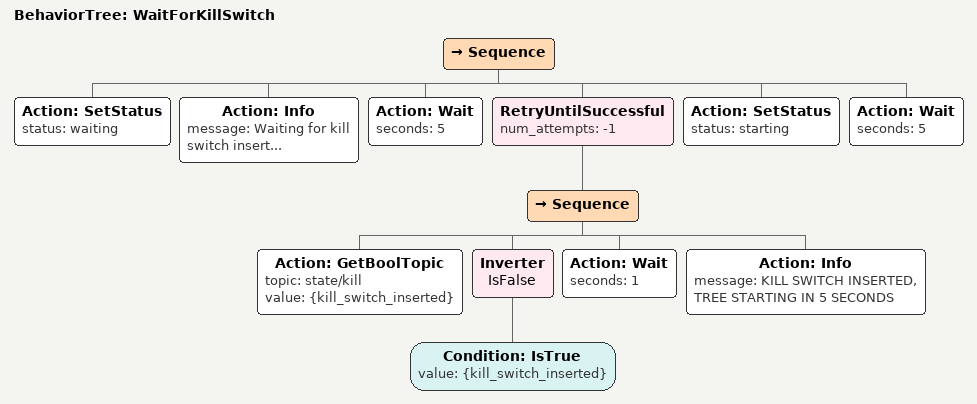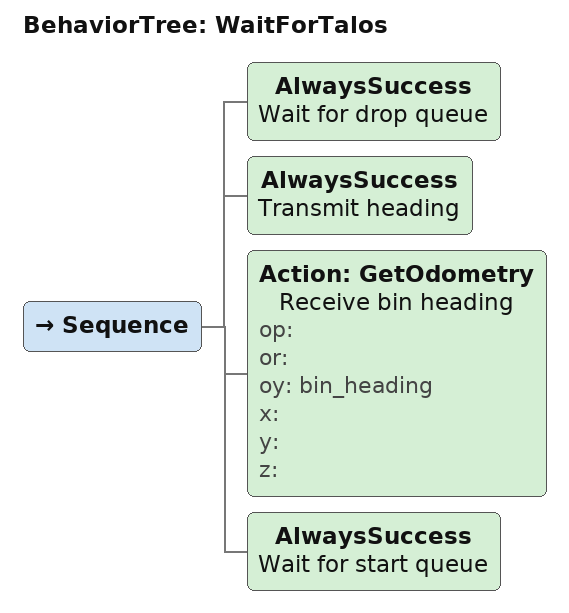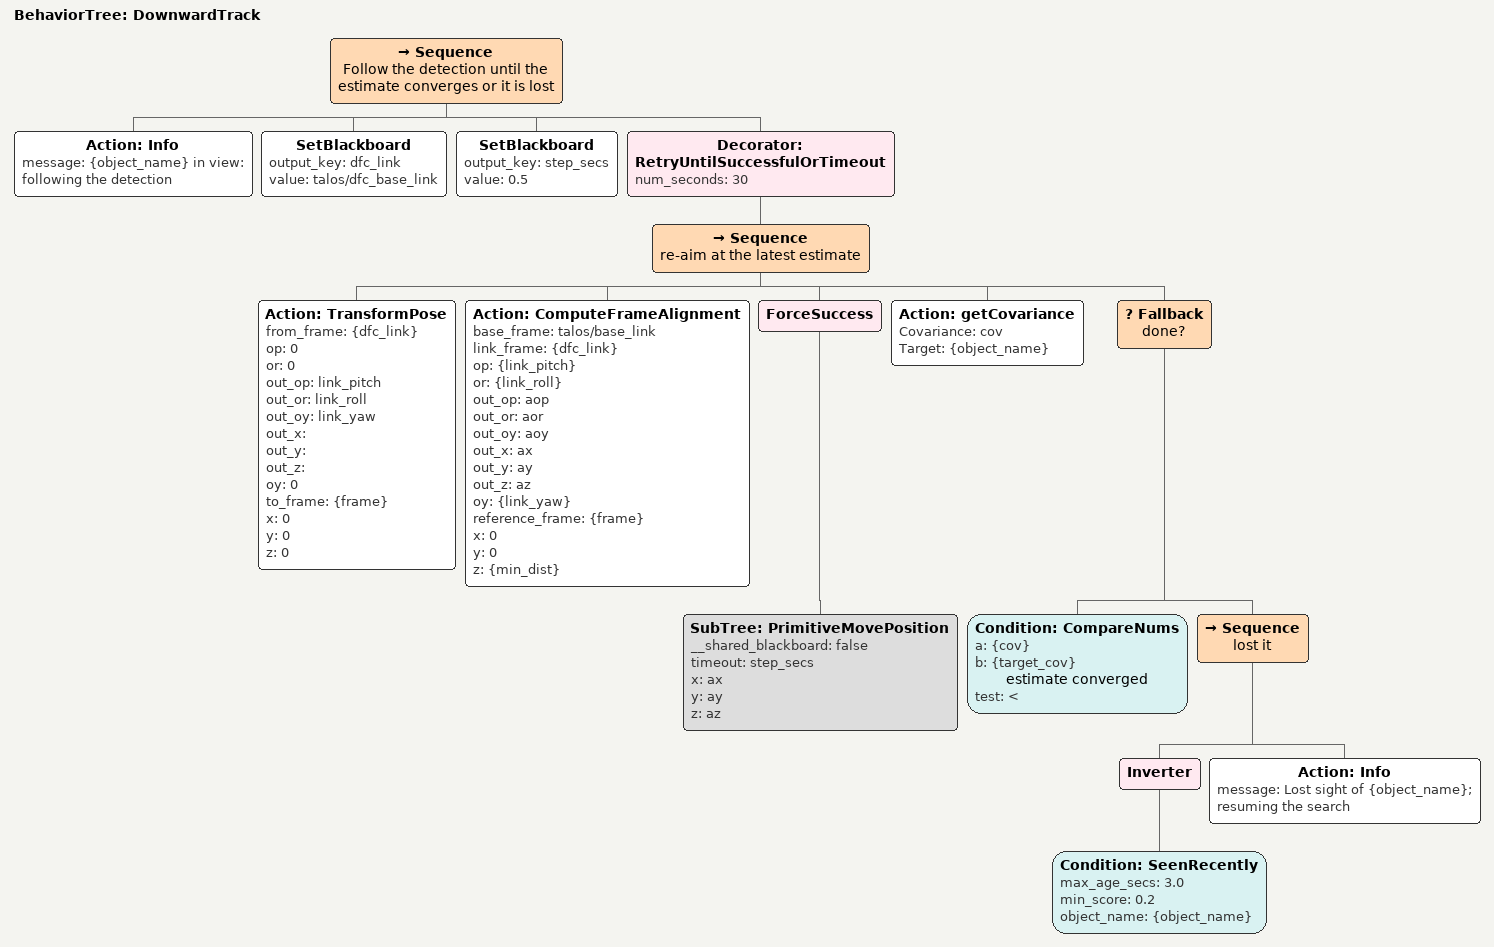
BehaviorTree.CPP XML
<BehaviorTree ID="WaitForKillSwitch">
    <Sequence>
        <Action ID="SetStatus" status="waiting"/>
        <Action ID="Info" message="Waiting for kill switch insert..."/>
        <Action ID="Wait" seconds="5"/>
        <RetryUntilSuccessful num_attempts="-1">
            <Sequence>
                <Action ID="GetBoolTopic" topic="state/kill" value="{kill_switch_inserted}"/>
                <Inverter name="IsFalse">
                    <Condition ID="IsTrue" value="{kill_switch_inserted}"/>
                </Inverter>
                <Action ID="Wait" seconds="1"/>
                <Action ID="Info" message="KILL SWITCH INSERTED, TREE STARTING IN 5 SECONDS"/>
            </Sequence>
        </RetryUntilSuccessful>
        <Action ID="SetStatus" status="starting"/>
        <Action ID="Wait" seconds="5"/>
    </Sequence>
</BehaviorTree>

<BehaviorTree ID="WaitForTalos">
    <Sequence>
        <AlwaysSuccess name="Wait for drop queue"/>
        <AlwaysSuccess name="Transmit heading"/>
        <Action ID="GetOdometry" name="Receive bin heading" op="" or="" oy="bin_heading" x="" y="" z=""/>
        <AlwaysSuccess name="Wait for start queue"/>
    </Sequence>
</BehaviorTree>

<BehaviorTree ID="DownwardTrack">
    <Sequence name="Follow the detection until the estimate converges or it is lost">
        <Action ID="Info" message="{object_name} in view: following the detection"/>
        <SetBlackboard output_key="dfc_link" value="talos/dfc_base_link"/>
        <SetBlackboard output_key="step_secs" value="0.5"/>
        <Decorator ID="RetryUntilSuccessfulOrTimeout" num_seconds="30">
            <Sequence name="re-aim at the latest estimate">
                <Action ID="TransformPose" from_frame="{dfc_link}" op="0" or="0" out_op="link_pitch" out_or="link_roll" out_oy="link_yaw" out_x="" out_y="" out_z="" oy="0" to_frame="{frame}" x="0" y="0" z="0"/>
                <Action ID="ComputeFrameAlignment" base_frame="talos/base_link" link_frame="{dfc_link}" op="{link_pitch}" or="{link_roll}" out_op="aop" out_or="aor" out_oy="aoy" out_x="ax" out_y="ay" out_z="az" oy="{link_yaw}" reference_frame="{frame}" x="0" y="0" z="{min_dist}"/>
                <ForceSuccess>
                    <SubTree ID="PrimitiveMovePosition" __shared_blackboard="false" timeout="step_secs" x="ax" y="ay" z="az"/>
                </ForceSuccess>
                <Action Covariance="cov" ID="getCovariance" Target="{object_name}"/>
                <Fallback name="done?">
                    <Condition ID="CompareNums" a="{cov}" b="{target_cov}" name="estimate converged" test="&lt;"/>
                    <Sequence name="lost it">
                        <Inverter>
                            <Condition ID="SeenRecently" max_age_secs="3.0" min_score="0.2" object_name="{object_name}"/>
                        </Inverter>
                        <Action ID="Info" message="Lost sight of {object_name}; resuming the search"/>
                    </Sequence>
                </Fallback>
            </Sequence>
        </Decorator>
    </Sequence>
</BehaviorTree>
